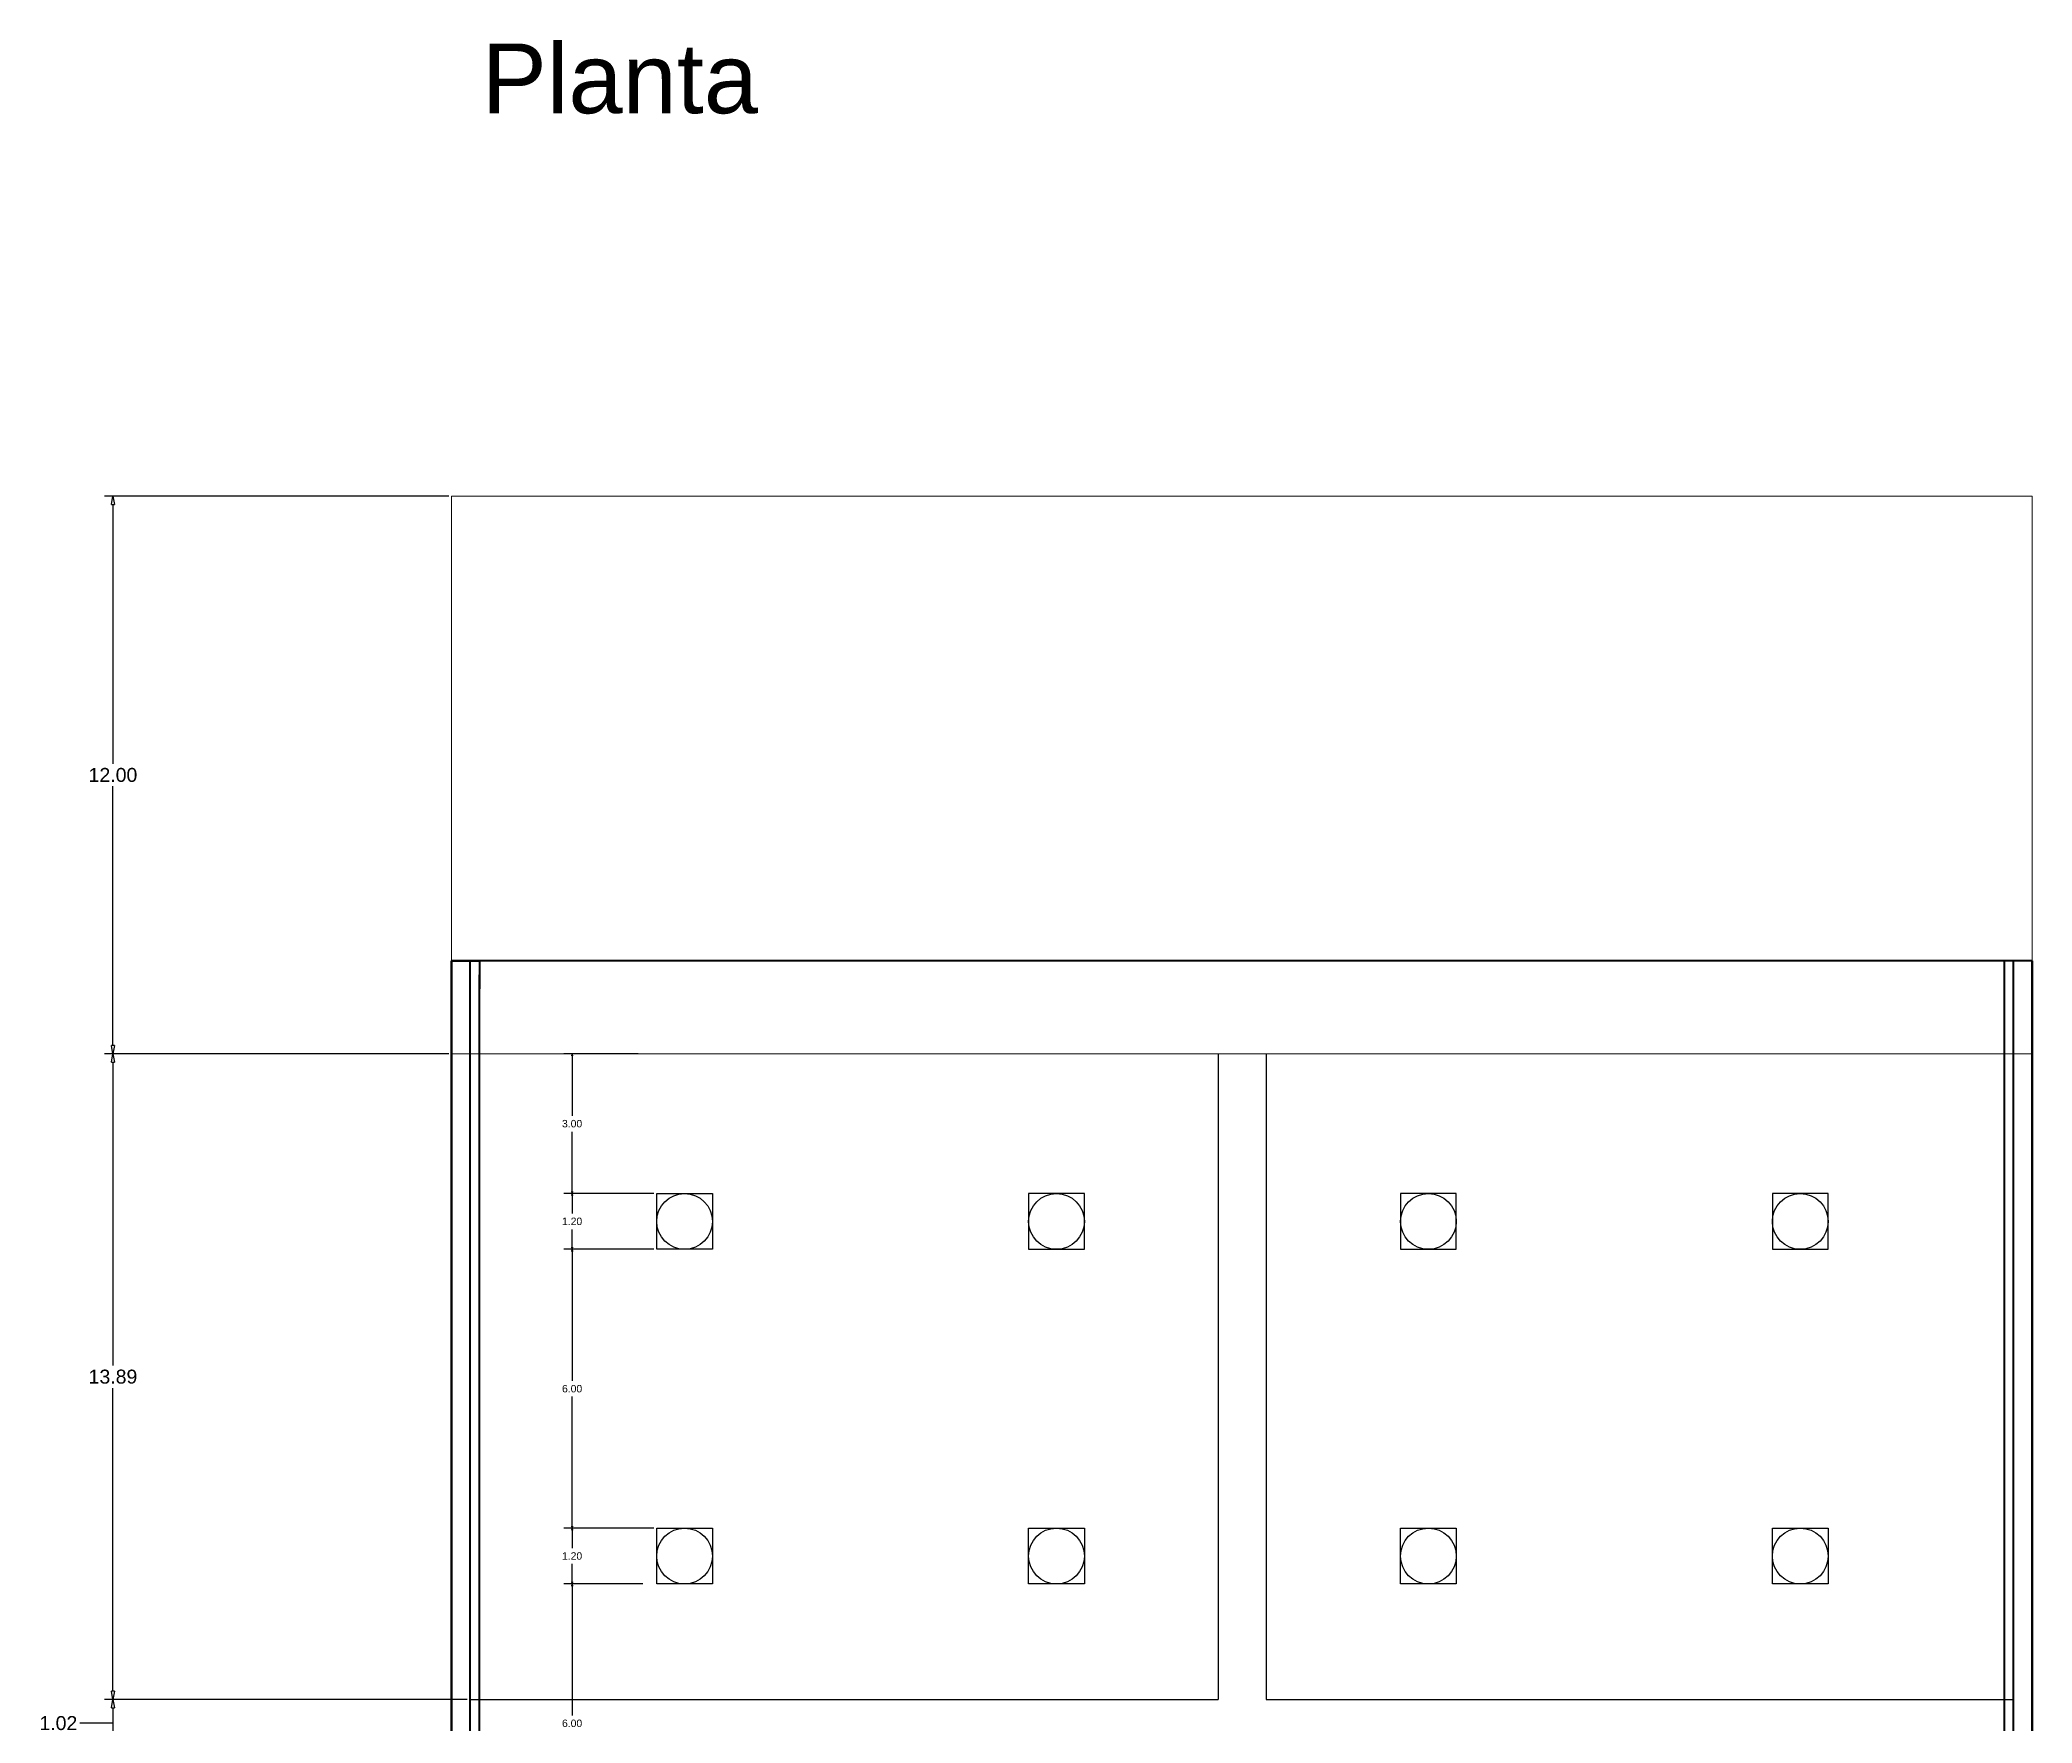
# Model space of a CAD drawing. Header units: metres. Extents: x -1 to 720, y -8 to 179.
# Drawn here: x 17.14 to 60, y 53.6 to 89.82 of the extents above; entities that cross this region are included whole.
import ezdxf

# ---------------------------------------------------------------- set-up
doc = ezdxf.new("R2010")
doc.units = ezdxf.units.M
doc.header["$PDMODE"] = 34
for name, color, linetype in [('0-Dimension', 9, 'Continuous'), ('E-AUXL', 7, 'Continuous'), ('S-PLAT', 7, 'Continuous')]:
    doc.layers.add(name, color=color, linetype=linetype)
for name, color, linetype, lineweight in [('A-AREA', 7, 'Continuous', 5), ('A-ROOF', 226, 'Continuous', 53), ('S-BEAM', 1, 'Continuous', 50)]:
    doc.layers.add(name, color=color, linetype=linetype, lineweight=lineweight)
doc.styles.get("Standard").update_dxf_attribs({"font": 'arial.ttf'})
doc.dimstyles.new('DAPC Standard', dxfattribs={"dimtxt": 0.3, "dimasz": 0.18, "dimexe": 0.18, "dimexo": 0.0625, "dimgap": 0.09, "dimtad": 0, "dimtih": 1, "dimtoh": 1, "dimzin": 0, "dimdsep": 46, "dimtxsty": 'Standard', "dimblk": 'CLOSEDBLANK', "dimcen": 0.09, "dimazin": 0, "dimtfac": 1, "dimtofl": 0, "dimtmove": 0, "dimatfit": 3, "dimfxl": 1, "dimtolj": 1, "dimtzin": 0, "dimarcsym": 0})

# ---------------------------------------------------------------- blocks, each defined once
blk = doc.blocks.new('_ClosedBlank')
at = {"color": 0, "linetype": 'ByBlock', "lineweight": -2}
for p, q in [((-1, 0.17), (0, 0)), ((-1, 0.17), (-1, -0.17)), ((0, 0), (-1, -0.17))]:
    blk.add_line(p, q, dxfattribs=at)
blk = doc.blocks.new('*D101')
at = {"layer": '0-Dimension', "color": 0, "lineweight": -2, "transparency": 16777216}
for p, q in [((25.938, 80), (18.535, 80)), ((18.715, 79.82), (18.715, 74.243)), ((18.715, 68.18), (18.715, 73.757)), ((25.938, 68), (18.535, 68))]:
    blk.add_line(p, q, dxfattribs=at)
at = {"layer": 'Defpoints', "color": 0, "transparency": 16777216}
for p in [(26, 80), (18.715, 68), (26, 68)]:
    blk.add_point(p, dxfattribs=at)
at = {"layer": '0-Dimension', "color": 0, "lineweight": -2, "transparency": 16777216, "xscale": 0.18, "yscale": 0.18, "zscale": 0.18}
for p, rotation in [((18.715, 80), 90), ((18.715, 68), 270)]:
    blk.add_blockref('_ClosedBlank', p, dxfattribs=dict(at, rotation=rotation))
at = {"layer": '0-Dimension', "color": 0, "transparency": 16777216, "insert": (18.715, 74), "char_height": 0.3, "attachment_point": 5}
blk.add_mtext('\\A1;12.00', dxfattribs=at)
blk = doc.blocks.new('*D102')
at = {"layer": '0-Dimension', "color": 0, "lineweight": -2, "transparency": 16777216}
for p, q in [((25.938, 68), (18.535, 68)), ((18.715, 67.82), (18.715, 61.297)), ((18.715, 54.288), (18.715, 60.811)), ((26.338, 54.108), (18.535, 54.108))]:
    blk.add_line(p, q, dxfattribs=at)
at = {"layer": 'Defpoints', "color": 0, "transparency": 16777216}
for p in [(26, 68), (18.715, 54.108), (26.4, 54.108)]:
    blk.add_point(p, dxfattribs=at)
at = {"layer": '0-Dimension', "color": 0, "lineweight": -2, "transparency": 16777216, "xscale": 0.18, "yscale": 0.18, "zscale": 0.18}
for p, rotation in [((18.715, 68), 90), ((18.715, 54.108), 270)]:
    blk.add_blockref('_ClosedBlank', p, dxfattribs=dict(at, rotation=rotation))
at = {"layer": '0-Dimension', "color": 0, "transparency": 16777216, "insert": (18.715, 61.054), "char_height": 0.3, "attachment_point": 5}
blk.add_mtext('\\A1;13.89', dxfattribs=at)
blk = doc.blocks.new('*D103')
at = {"layer": '0-Dimension', "color": 0, "lineweight": -2, "transparency": 16777216}
for p, q in [((26.338, 54.108), (18.535, 54.108)), ((18.184, 53.6), (18.004, 53.6)), ((18.715, 53.6), (18.184, 53.6)), ((18.715, 53.928), (18.715, 53.272)), ((26.338, 53.092), (18.535, 53.092))]:
    blk.add_line(p, q, dxfattribs=at)
at = {"layer": 'Defpoints', "color": 0, "transparency": 16777216}
for p in [(26.4, 54.108), (18.715, 53.092), (26.4, 53.092)]:
    blk.add_point(p, dxfattribs=at)
at = {"layer": '0-Dimension', "color": 0, "lineweight": -2, "transparency": 16777216, "xscale": 0.18, "yscale": 0.18, "zscale": 0.18}
for p, rotation in [((18.715, 54.108), 90), ((18.715, 53.092), 270)]:
    blk.add_blockref('_ClosedBlank', p, dxfattribs=dict(at, rotation=rotation))
at = {"layer": '0-Dimension', "color": 0, "transparency": 16777216, "insert": (17.54, 53.6), "char_height": 0.3, "attachment_point": 5}
blk.add_mtext('\\A1;1.02', dxfattribs=at)
blk = doc.blocks.new('*D366')
at = {"layer": '0-Dimension', "color": 0, "lineweight": -2, "transparency": 16777216}
for p, q in [((30.112, 56.596), (28.412, 56.596)), ((28.592, 56.551), (28.592, 53.768)), ((28.592, 50.641), (28.592, 53.425)), ((30.349, 50.596), (28.412, 50.596))]:
    blk.add_line(p, q, dxfattribs=at)
at = {"layer": 'Defpoints', "color": 0, "transparency": 16777216}
for p in [(28.592, 56.596), (30.174, 56.596), (30.412, 50.596)]:
    blk.add_point(p, dxfattribs=at)
at = {"layer": '0-Dimension', "color": 0, "lineweight": -2, "transparency": 16777216, "xscale": 0.045, "yscale": 0.045, "zscale": 0.045}
for p, rotation in [((28.592, 56.596), 90), ((28.592, 50.596), 270)]:
    blk.add_blockref('_ClosedBlank', p, dxfattribs=dict(at, rotation=rotation))
at = {"layer": '0-Dimension', "color": 0, "transparency": 16777216, "insert": (28.592, 53.596), "char_height": 0.16, "attachment_point": 5}
blk.add_mtext('\\A1;6.00', dxfattribs=at)
blk = doc.blocks.new('*D367')
at = {"layer": '0-Dimension', "color": 0, "lineweight": -2, "transparency": 16777216}
for p, q in [((30.349, 57.796), (28.412, 57.796)), ((28.592, 57.751), (28.592, 57.368)), ((28.592, 56.641), (28.592, 57.025)), ((30.112, 56.596), (28.412, 56.596))]:
    blk.add_line(p, q, dxfattribs=at)
at = {"layer": 'Defpoints', "color": 0, "transparency": 16777216}
for p in [(28.592, 57.796), (30.412, 57.796), (30.174, 56.596)]:
    blk.add_point(p, dxfattribs=at)
at = {"layer": '0-Dimension', "color": 0, "lineweight": -2, "transparency": 16777216, "xscale": 0.045, "yscale": 0.045, "zscale": 0.045}
for p, rotation in [((28.592, 57.796), 90), ((28.592, 56.596), 270)]:
    blk.add_blockref('_ClosedBlank', p, dxfattribs=dict(at, rotation=rotation))
at = {"layer": '0-Dimension', "color": 0, "transparency": 16777216, "insert": (28.592, 57.196), "char_height": 0.16, "attachment_point": 5}
blk.add_mtext('\\A1;1.20', dxfattribs=at)
blk = doc.blocks.new('*D368')
at = {"layer": '0-Dimension', "color": 0, "lineweight": -2, "transparency": 16777216}
for p, q in [((30.349, 63.796), (28.412, 63.796)), ((28.592, 63.751), (28.592, 60.968)), ((28.592, 57.841), (28.592, 60.625)), ((30.349, 57.796), (28.412, 57.796))]:
    blk.add_line(p, q, dxfattribs=at)
at = {"layer": 'Defpoints', "color": 0, "transparency": 16777216}
for p in [(28.592, 63.796), (30.412, 63.796), (30.412, 57.796)]:
    blk.add_point(p, dxfattribs=at)
at = {"layer": '0-Dimension', "color": 0, "lineweight": -2, "transparency": 16777216, "xscale": 0.045, "yscale": 0.045, "zscale": 0.045}
for p, rotation in [((28.592, 63.796), 90), ((28.592, 57.796), 270)]:
    blk.add_blockref('_ClosedBlank', p, dxfattribs=dict(at, rotation=rotation))
at = {"layer": '0-Dimension', "color": 0, "transparency": 16777216, "insert": (28.592, 60.796), "char_height": 0.16, "attachment_point": 5}
blk.add_mtext('\\A1;6.00', dxfattribs=at)
blk = doc.blocks.new('*D369')
at = {"layer": '0-Dimension', "color": 0, "lineweight": -2, "transparency": 16777216}
for p, q in [((30.349, 64.996), (28.412, 64.996)), ((28.592, 64.951), (28.592, 64.568)), ((28.592, 63.841), (28.592, 64.225)), ((30.349, 63.796), (28.412, 63.796))]:
    blk.add_line(p, q, dxfattribs=at)
at = {"layer": 'Defpoints', "color": 0, "transparency": 16777216}
for p in [(28.592, 64.996), (30.412, 64.996), (30.412, 63.796)]:
    blk.add_point(p, dxfattribs=at)
at = {"layer": '0-Dimension', "color": 0, "lineweight": -2, "transparency": 16777216, "xscale": 0.045, "yscale": 0.045, "zscale": 0.045}
for p, rotation in [((28.592, 64.996), 90), ((28.592, 63.796), 270)]:
    blk.add_blockref('_ClosedBlank', p, dxfattribs=dict(at, rotation=rotation))
at = {"layer": '0-Dimension', "color": 0, "transparency": 16777216, "insert": (28.592, 64.396), "char_height": 0.16, "attachment_point": 5}
blk.add_mtext('\\A1;1.20', dxfattribs=at)
blk = doc.blocks.new('*D370')
at = {"layer": '0-Dimension', "color": 0, "lineweight": -2, "transparency": 16777216}
for p, q in [((30.01, 68), (28.412, 68)), ((28.592, 67.955), (28.592, 66.67)), ((28.592, 65.041), (28.592, 66.326)), ((30.349, 64.996), (28.412, 64.996))]:
    blk.add_line(p, q, dxfattribs=at)
at = {"layer": 'Defpoints', "color": 0, "transparency": 16777216}
for p in [(28.592, 68), (30.073, 68), (30.412, 64.996)]:
    blk.add_point(p, dxfattribs=at)
at = {"layer": '0-Dimension', "color": 0, "lineweight": -2, "transparency": 16777216, "xscale": 0.045, "yscale": 0.045, "zscale": 0.045}
for p, rotation in [((28.592, 68), 90), ((28.592, 64.996), 270)]:
    blk.add_blockref('_ClosedBlank', p, dxfattribs=dict(at, rotation=rotation))
at = {"layer": '0-Dimension', "color": 0, "transparency": 16777216, "insert": (28.592, 66.498), "char_height": 0.16, "attachment_point": 5}
blk.add_mtext('\\A1;3.00', dxfattribs=at)

msp = doc.modelspace()

# ---------------------------------------------------------------- linework, layer by layer
at = {"layer": 'A-AREA'}
for p, q in [((26, 26), (26, 80)), ((60, 80), (26, 80)), ((26, 80), (26, 68)), ((60, 26), (60, 80)), ((60, 80), (60, 68)), ((60, 68), (26, 68))]:
    msp.add_line(p, q, dxfattribs=at)
at = {"layer": 'A-ROOF'}
for p, q in [((26, 68), (26, 70)), ((60, 70), (26, 70)), ((26, 70), (26.4, 70)), ((26.4, 30), (26.4, 70)), ((59.4, 70), (59.4, 69.8)), ((60, 70), (59.6, 70)), ((59.6, 69.8), (59.6, 70)), ((60, 68), (60, 70)), ((59.593, 30), (59.6, 69.8)), ((26, 30), (26, 68)), ((60, 32), (60, 68))]:
    msp.add_line(p, q, dxfattribs=at)
at = {"layer": 'E-AUXL'}
for p, q in [((30.412, 64.996), (31.612, 64.996)), ((30.412, 63.796), (30.412, 64.996)), ((31.612, 64.996), (31.612, 63.796)), ((38.412, 64.996), (38.412, 63.796)), ((39.612, 64.996), (38.412, 64.996)), ((39.612, 63.796), (39.612, 64.996)), ((46.412, 64.996), (46.412, 63.796)), ((47.612, 64.996), (46.412, 64.996)), ((46.412, 64.996), (46.412, 63.796)), ((47.612, 64.996), (46.412, 64.996)), ((47.612, 63.796), (47.612, 64.996)), ((47.612, 63.796), (47.612, 64.996)), ((54.412, 64.996), (54.412, 63.796)), ((55.612, 64.996), (54.412, 64.996)), ((54.412, 64.996), (54.412, 63.796)), ((55.612, 64.996), (54.412, 64.996)), ((55.612, 63.796), (55.612, 64.996)), ((55.612, 63.796), (55.612, 64.996)), ((31.612, 63.796), (30.412, 63.796)), ((38.412, 63.796), (39.612, 63.796)), ((46.412, 63.796), (47.612, 63.796)), ((46.412, 63.796), (47.612, 63.796)), ((54.412, 63.796), (55.612, 63.796)), ((54.412, 63.796), (55.612, 63.796)), ((30.412, 57.796), (31.612, 57.796)), ((30.412, 56.596), (30.412, 57.796)), ((31.612, 57.796), (31.612, 56.596)), ((38.412, 57.796), (39.612, 57.796)), ((38.412, 56.596), (38.412, 57.796)), ((39.612, 57.796), (39.612, 56.596)), ((46.412, 57.796), (47.612, 57.796)), ((46.412, 56.596), (46.412, 57.796)), ((47.612, 57.796), (47.612, 56.596)), ((54.412, 57.796), (55.612, 57.796)), ((54.412, 56.596), (54.412, 57.796)), ((55.612, 57.796), (55.612, 56.596)), ((31.612, 56.596), (30.412, 56.596)), ((39.612, 56.596), (38.412, 56.596)), ((47.612, 56.596), (46.412, 56.596)), ((55.612, 56.596), (54.412, 56.596))]:
    msp.add_line(p, q, dxfattribs=at)
for centre in [(31.012, 64.396), (39.012, 64.396), (47.012, 64.396), (55.012, 64.396), (31.012, 57.196), (39.012, 57.196), (47.012, 57.196), (55.012, 57.196)]:
    msp.add_circle(centre, 0.6, dxfattribs=at)
at = {"layer": 'S-BEAM'}
for p, q in [((26, 70), (26, 69.4)), ((26, 70), (26, 70)), ((26, 70), (26.6, 70)), ((26.6, 70), (26.6, 69.4)), ((60, 70), (59.4, 70)), ((59.4, 70), (59.4, 69.4)), ((60, 70), (60, 69.4)), ((26.6, 30.3), (26.6, 69.7)), ((26, 69.4), (26, 30)), ((59.4, 69.4), (59.393, 30)), ((60, 69.4), (59.993, 30))]:
    msp.add_line(p, q, dxfattribs=at)
at = {"layer": 'S-PLAT'}
for p, q in [((26.4, 70), (26.6, 70)), ((42.491, 68), (42.491, 54.108)), ((42.491, 68), (42.491, 54.108)), ((43.521, 68), (43.521, 54.108)), ((26.4, 54.108), (42.491, 54.108)), ((43.521, 54.108), (44.914, 54.108)), ((44.914, 54.108), (59.597, 54.108))]:
    msp.add_line(p, q, dxfattribs=at)

# ---------------------------------------------------------------- texts
at = {"layer": 'E-AUXL', "insert": (26.65, 89.738), "char_height": 1.5, "attachment_point": 1}
msp.add_mtext_dynamic_manual_height_columns('\\pxt2;Planta', width=4.32833, gutter_width=7.5, heights=[0], dxfattribs=at)

# ---------------------------------------------------------------- dimensions: what is measured, and where the dimension line sits
at = {"layer": '0-Dimension'}
dim = msp.add_linear_dim(base=(18.715, 68), p1=(26, 80), p2=(26, 68), angle=90, dimstyle='DAPC Standard', dxfattribs=at)
dim.commit()
dim.dimension.update_dxf_attribs({"geometry": '*D101', "text_midpoint": (18.715, 74)})
for base, p1, p2, override, picture, middle in [((18.715, 54.108), (26, 68), (26.4, 54.108), {"dimtmove": 1}, '*D102', (18.715, 61.054)), ((28.592, 68), (30.412, 64.996), (30.073, 68), {"dimtxt": 0.16, "dimasz": 0.045, "dimtmove": 1}, '*D370', (28.592, 66.498)), ((28.592, 64.996), (30.412, 63.796), (30.412, 64.996), {"dimtxt": 0.16, "dimasz": 0.045, "dimtmove": 1}, '*D369', (28.592, 64.396)), ((28.592, 63.796), (30.412, 57.796), (30.412, 63.796), {"dimtxt": 0.16, "dimasz": 0.045, "dimtmove": 1}, '*D368', (28.592, 60.796)), ((28.592, 57.796), (30.174, 56.596), (30.412, 57.796), {"dimtxt": 0.16, "dimasz": 0.045, "dimtmove": 1}, '*D367', (28.592, 57.196)), ((28.592, 56.596), (30.412, 50.596), (30.174, 56.596), {"dimtxt": 0.16, "dimasz": 0.045, "dimtmove": 1}, '*D366', (28.592, 53.596)), ((18.715, 53.092), (26.4, 54.108), (26.4, 53.092), {"dimtmove": 1}, '*D103', (17.914, 53.6))]:
    dim = msp.add_linear_dim(base=base, p1=p1, p2=p2, angle=90, dimstyle='DAPC Standard', override=override, dxfattribs=at)
    dim.commit()
    dim.dimension.update_dxf_attribs({"geometry": picture, "text_midpoint": middle})

doc.saveas('drawing.dxf')
